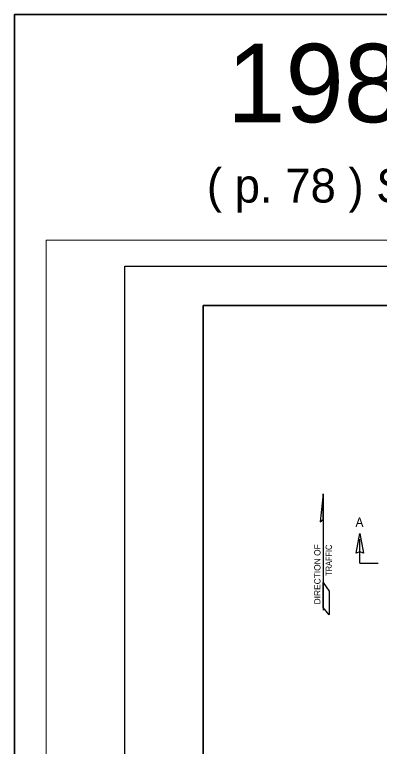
# Model space of a CAD drawing. Extents: x -395 to -23, y 146 to 425.
# Drawn here: x -395 to -325.3, y 284.7 to 424.7 of the extents above; entities that cross this region are included whole.
import ezdxf

# ---------------------------------------------------------------- set-up
doc = ezdxf.new("R2010")
doc.units = 0
doc.header["$LTSCALE"] = 0.48
doc.layers.add('1', color=7, linetype='Continuous', lineweight=13)

msp = doc.modelspace()

# ---------------------------------------------------------------- linework, layer by layer
at = {"layer": '1'}
for p, q in [((-388.924, 381.5337), (-28.924, 381.5337)), ((-388.924, 151.5337), (-388.924, 381.5337))]:
    msp.add_line(p, q, dxfattribs=at)
at = {"layer": '1', "lineweight": 35}
for p, q in [((-358.9241, 369.0337), (-33.924, 369.0337)), ((-358.924, 164.0337), (-358.9241, 369.0337))]:
    msp.add_line(p, q, dxfattribs=at)
at = {"layer": '1', "lineweight": 25}
for p, q in [((-336.0152, 333.0126), (-336.0152, 310.7657)), ((-329.0333, 319.7636), (-329.0333, 324.3371)), ((-329.0333, 319.7636), (-325.4931, 319.7636))]:
    msp.add_line(p, q, dxfattribs=at)
at = {"layer": '1', "lineweight": 35}
msp.add_lwpolyline([(-394.9522, 145.8303), (-22.8797, 145.8303), (-22.8797, 424.6508), (-394.9522, 424.6508)], close=True, dxfattribs=at)
at = {"layer": '1', "lineweight": 25}
for points in [[(-373.924, 156.5337), (-373.924, 376.5337), (-28.924, 376.5337)], [(-336.0152, 333.0126), (-336.6225, 327.6238), (-336.0152, 328.1116)], [(-336.0152, 316.0091), (-334.8943, 314.3824), (-334.8943, 309.861), (-336.0152, 311.2393)]]:
    msp.add_lwpolyline(points, dxfattribs=at)
for points in [[(-336.0152, 328.1116), (-336.0152, 333.0126), (-336.6225, 327.6238)], [(-328.3257, 321.6421), (-329.0227, 321.8783), (-329.7252, 321.646), (-329.0382, 325.3972)], [(-336.0152, 311.2393), (-336.0152, 316.0091), (-334.8943, 314.3824), (-334.8943, 309.861)]]:
    msp.add_lwpolyline(points, close=True, dxfattribs=at)

# ---------------------------------------------------------------- texts
at = {"layer": '1'}
for s, height, p in [('1988/96 SPECS. -FINAL ENGLISH', 15, (-354.38, 404.0672)), ('( p. 78 ) STEEL PIPE DROP INLET - ( SPDI-1-3 ) - FINAL ENGLISH ( 2/3/97 )', 6.5, (-358.2358, 388.7067))]:
    msp.add_text(s, height=height, dxfattribs=at).set_placement(p)
at = {"layer": '1', "width": 0.95}
msp.add_text('A', height=1.8, dxfattribs=at).set_placement((-329.8473, 326.6766))
at = {"layer": '1'}
msp.add_text('DIRECTION OF', height=1.2, rotation=90, dxfattribs=at).set_placement((-336.5321, 311.8484))
at = {"layer": '1', "width": 0.85}
msp.add_text('TRAFFIC', height=1.2, rotation=90, dxfattribs=at).set_placement((-334.359, 317.3342))

doc.saveas('drawing.dxf')
